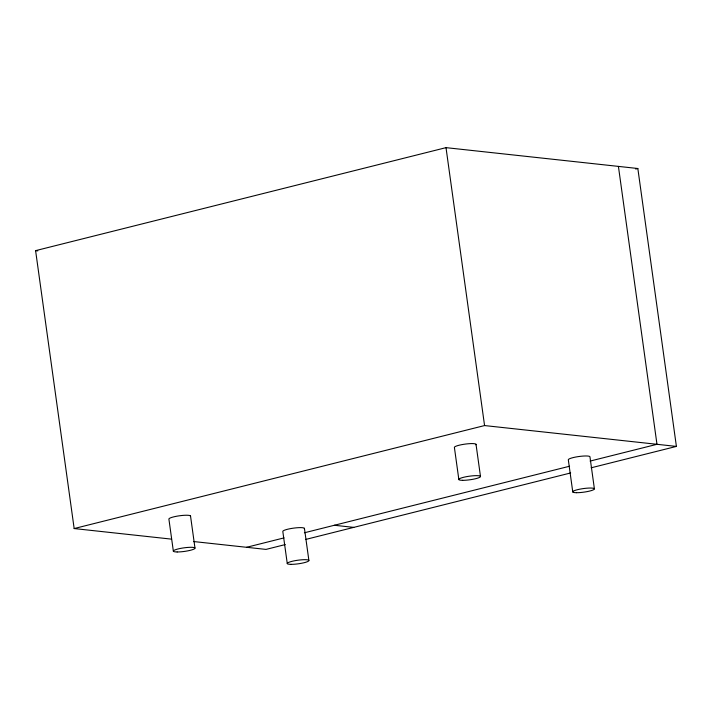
<?xml version="1.0" encoding="UTF-8"?>
<svg xmlns="http://www.w3.org/2000/svg" width="712" height="712" viewBox="0 0 712 712"><rect width="100%" height="100%" fill="white"/><g stroke="black" fill="none" stroke-linecap="round" stroke-linejoin="round"><path stroke-width="1.07" d="M171.423 539.126L74.164 528.553L35.6 250.642L446.006 147.651L637.836 168.504L676.4 446.415L591.156 467.802M635.683 169.047L637.836 168.504M74.164 528.553L484.569 425.562L676.4 446.415M246.575 547.297L284.043 537.889M304.38 532.79L569.573 466.235M590.079 461.091L656.98 444.306L618.417 166.394M285.263 544.573L265.994 549.406L193.522 541.529M305.599 539.465L570.659 472.955M35.6 250.642L37.807 250.882M334.355 525.269L353.775 527.378M594.387 488.761L589.937 456.695A10.938 1.807 -7.9 0 0 578.26 456.606A10.938 1.807 -7.9 0 0 568.327 459.908L572.777 491.974M446.006 147.651L484.569 425.562M476.025 444.315L480.475 476.381M458.857 479.585L454.407 447.519A10.938 1.807 -7.9 0 1 465.764 444.021A10.938 1.807 -7.9 0 1 475.883 444.813M304.433 528.348L308.883 560.415M287.274 563.619L282.824 531.553A10.938 1.807 -7.9 0 1 294.181 528.055A10.938 1.807 -7.9 0 1 304.291 528.838M190.522 515.96L194.972 548.026M173.363 551.239L168.913 519.173A10.938 1.807 -7.9 0 1 180.261 515.675A10.938 1.807 -7.9 0 1 190.38 516.458M177.146 551.969A10.938 1.807 -7.9 0 0 194.83 548.525A10.938 1.807 -7.9 0 0 180.528 548.409A10.938 1.807 -7.9 0 0 177.146 551.969M291.057 564.349A10.938 1.807 -7.9 0 0 308.741 560.905A10.938 1.807 -7.9 0 0 294.448 560.789A10.938 1.807 -7.9 0 0 291.057 564.349M462.64 480.324A10.938 1.807 -7.9 0 0 480.333 476.88A10.938 1.807 -7.9 0 0 466.031 476.755A10.938 1.807 -7.9 0 0 462.64 480.324M576.56 492.704A10.938 1.807 -7.9 0 0 594.244 489.26A10.938 1.807 -7.9 0 0 579.942 489.144A10.938 1.807 -7.9 0 0 576.56 492.704"/></g></svg>
